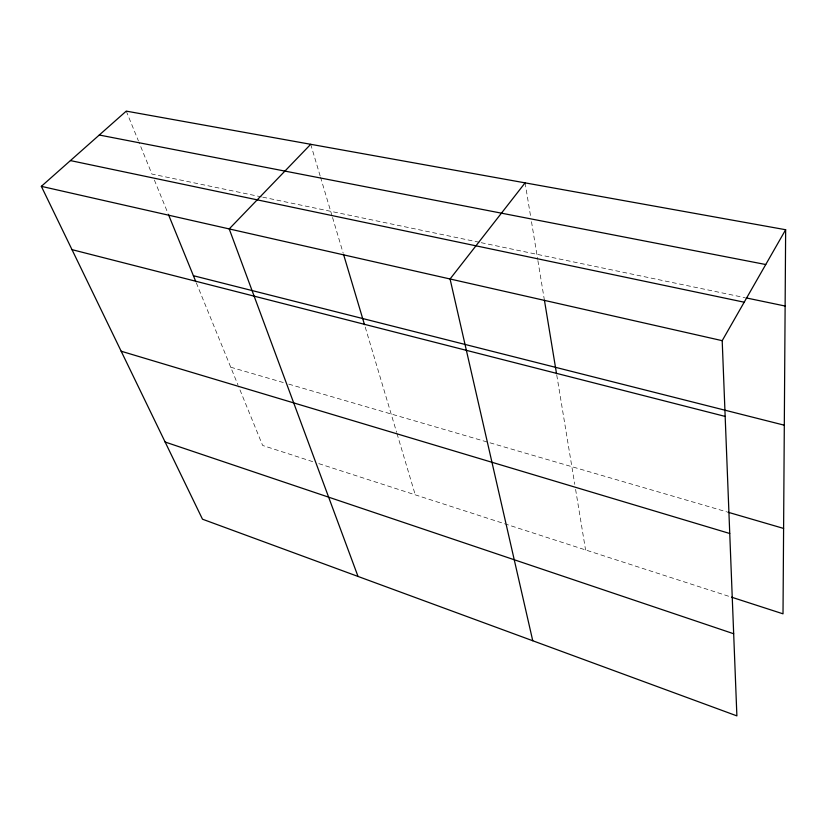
<?xml version="1.0" encoding="UTF-8"?>
<svg xmlns="http://www.w3.org/2000/svg" width="827" height="827" viewBox="0 0 827 827"><rect width="100%" height="100%" fill="white"/><g stroke="black" fill="none" stroke-linecap="round" stroke-linejoin="round"><path stroke-width="0.62" stroke-dasharray="4.13 3.1" d="M261.466 196.898L151.941 174.073L138.864 141.996M262.728 197.157L479.939 242.425M481.211 242.693L744.796 297.627M230.723 367.209L283.785 382.684M288.716 384.121L726.644 511.82M312.699 461.652L262.635 445.453L238.455 386.178M318.798 463.627L730.282 596.774M126.262 111.118L138.378 140.807M154.38 180.048L168.036 213.531M196.309 282.844L237.98 384.989M310.714 144.301L320.163 175.986M320.525 177.205L332.175 216.25M332.547 217.491L343.205 253.227M365.234 327.099L396.629 432.366M396.991 433.586L415.257 494.835M525.093 182.86L530.665 216.695M531.492 221.708L537.695 259.368M537.901 260.639L544.176 298.733M556.736 374.951L574.765 484.343M575.592 489.388L585.568 549.945"/><path stroke-width="1.24" d="M785.65 229.73L722.198 340.672L736.888 715.882L202.491 519.201L41.35 186.344L126.262 111.118L785.65 229.73L783.014 613.83L731.513 597.166M525.093 182.86L450.064 278.988L532.753 640.749M310.714 144.301L229.213 228.924L358.019 576.44M99.281 135.018L765.75 264.526M746.057 297.885L785.123 306.031M70.429 160.583L744.207 302.206M41.35 186.344L722.198 340.672M193.404 275.711L784.306 425.202M71.99 249.64L725.165 416.415M727.874 512.182L783.603 528.432M121.166 351.217L729.745 533.498M165.121 442.021L733.673 633.751M168.522 214.731L195.823 281.656M343.567 254.458L364.5 324.66M544.393 300.005L556.53 373.68"/></g></svg>
